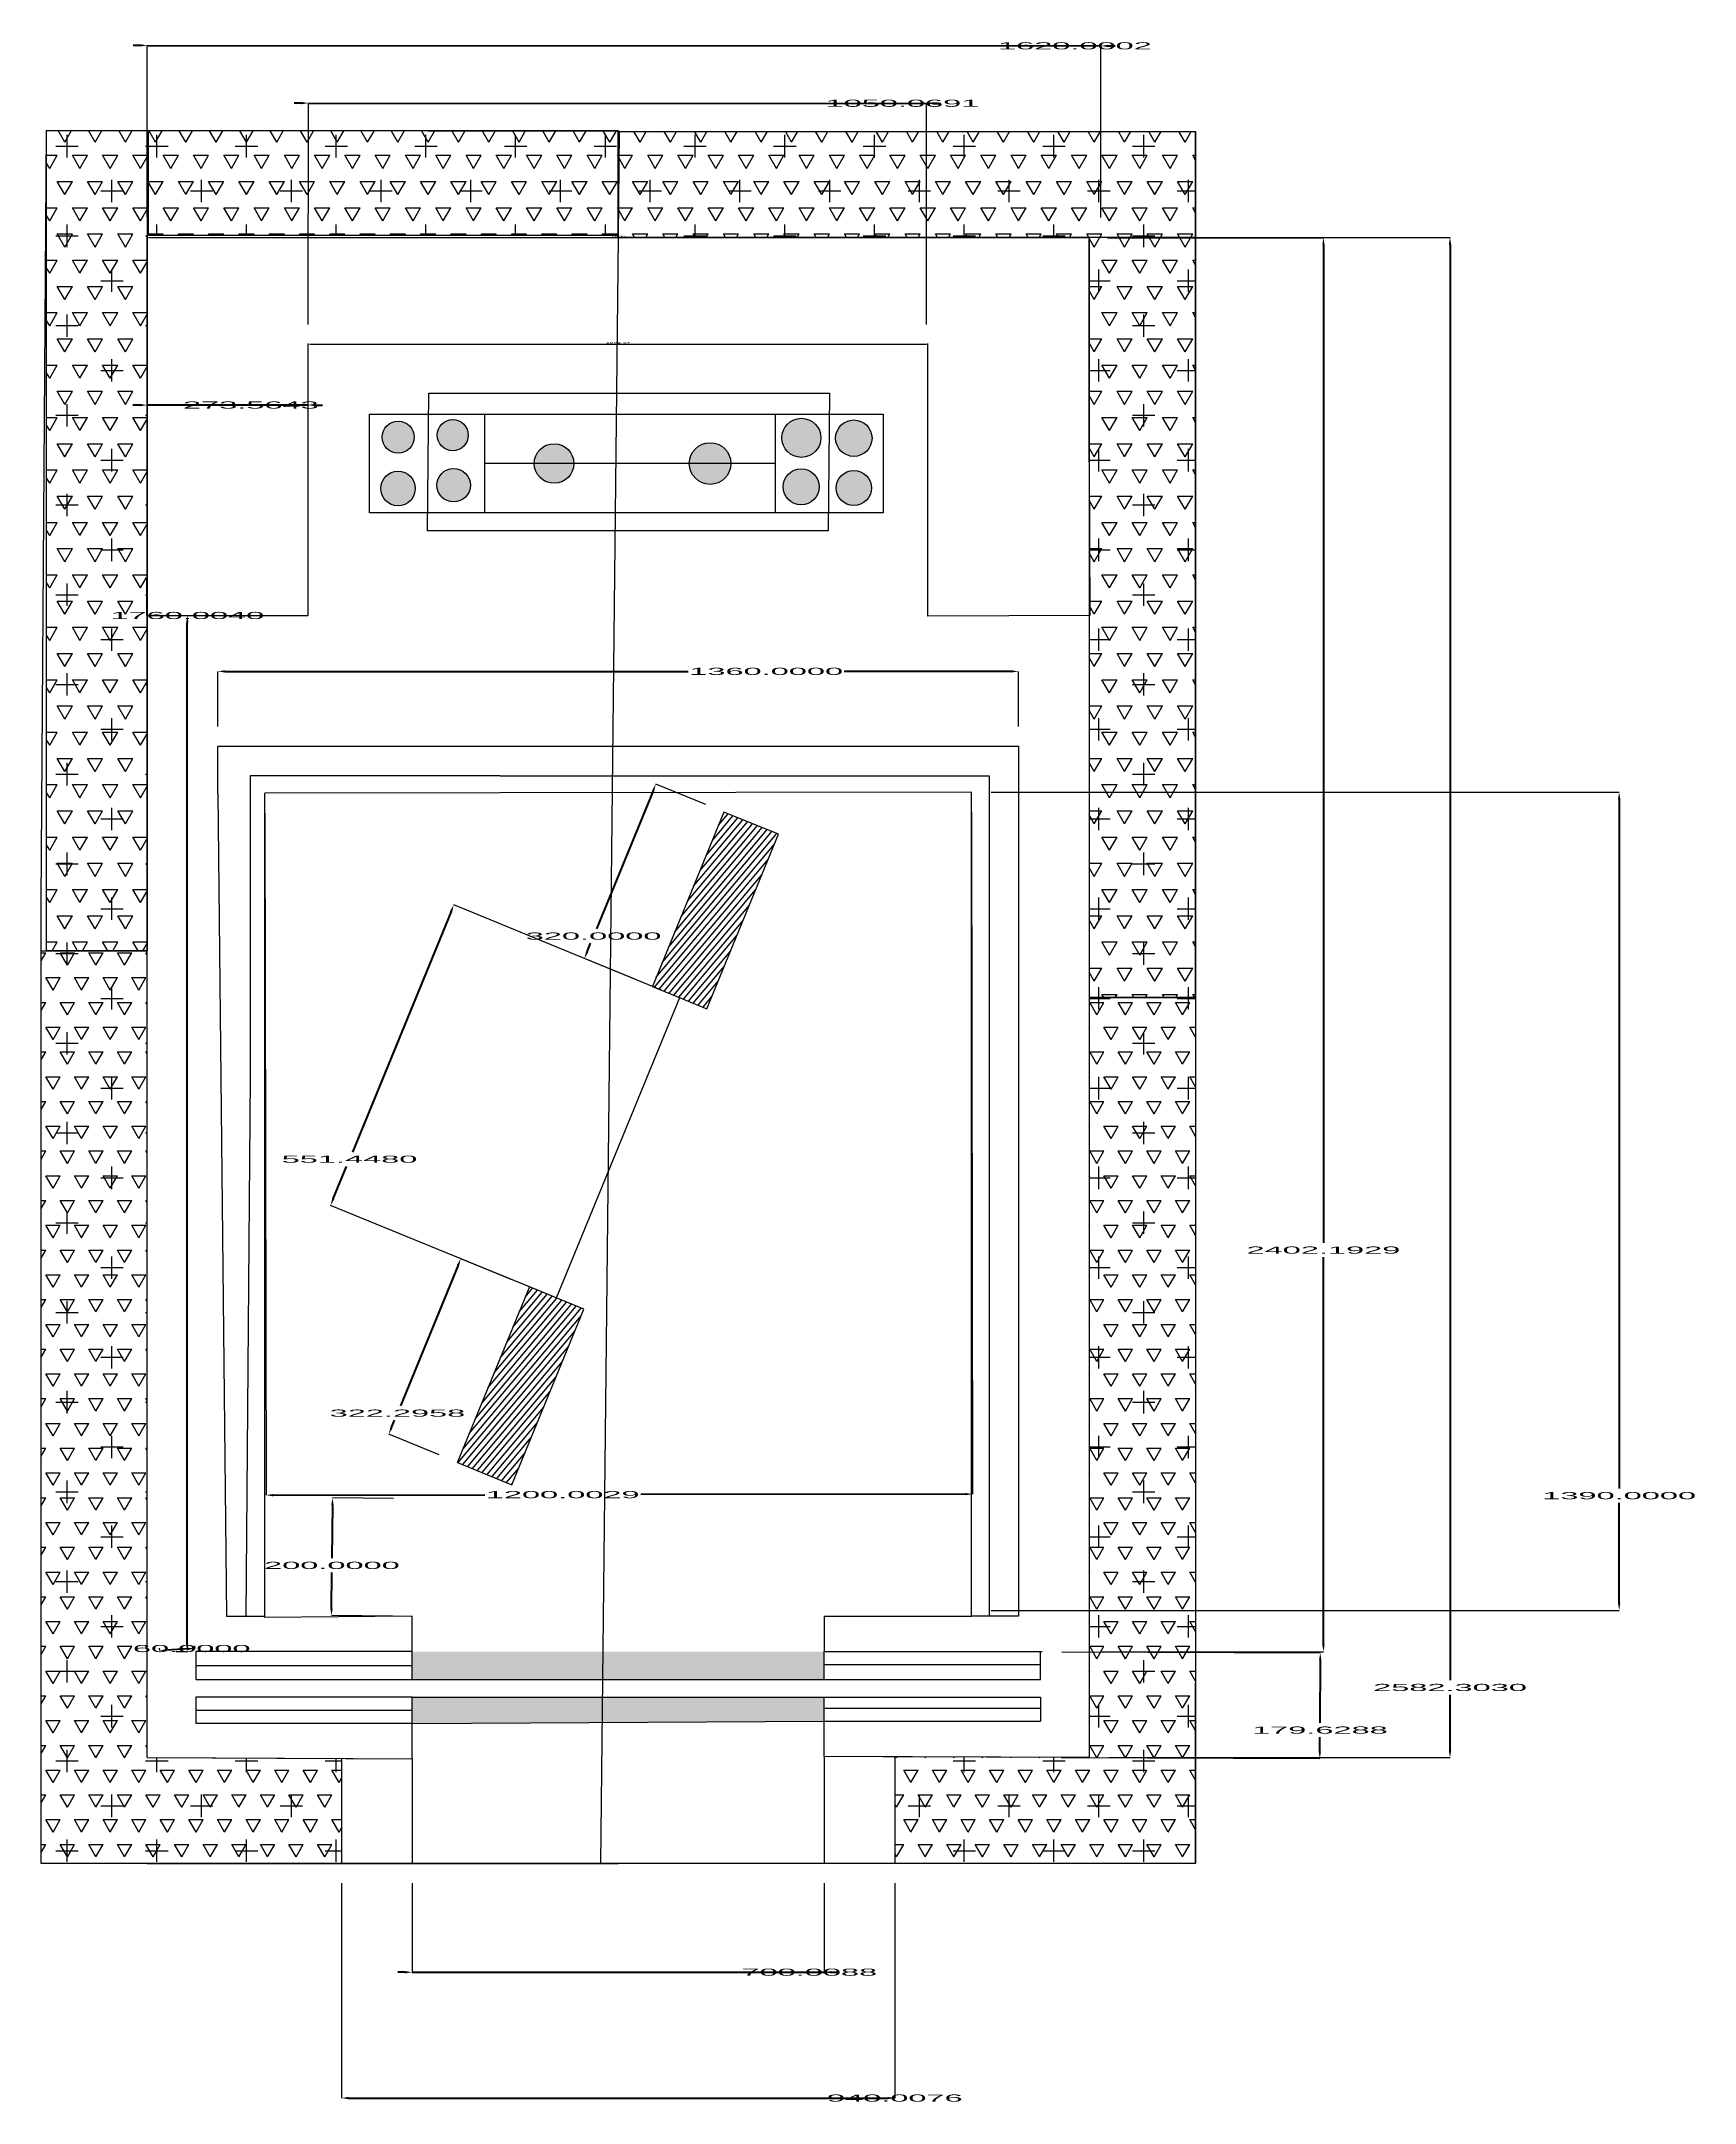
# Model space of a CAD drawing. Header units: millimetres. Extents: x 429 to 3237, y -1307 to 2195.
import ezdxf

# ---------------------------------------------------------------- set-up
doc = ezdxf.new("R2010")
doc.units = ezdxf.units.MM
doc.styles.get("Standard").update_dxf_attribs({"font": 'ARIALN.TTF', "width": 4})
doc.dimstyles.new('ISO-25', dxfattribs={"dimtxt": 2.5, "dimasz": 2.5, "dimexe": 1.25, "dimexo": 0.625, "dimtad": 1, "dimtxsty": 'Standard', "dimcen": 2.5, "dimadec": 0, "dimazin": 0, "dimtfac": 1, "dimtmove": 0, "dimatfit": 3, "dimfxl": 1, "dimarcsym": 0})
doc.dimstyles.get("Standard").update_dxf_attribs({"dimscale": 40, "dimtxt": 0.18, "dimasz": 0.18, "dimexe": 0.18, "dimexo": 0.0625, "dimgap": 0.09, "dimtad": 0, "dimtih": 1, "dimtoh": 1, "dimdec": 4, "dimzin": 0, "dimdsep": 46, "dimtxsty": 'Standard', "dimcen": 0.09, "dimadec": 0, "dimazin": 0, "dimtfac": 1, "dimtdec": 4, "dimtofl": 0, "dimtmove": 0, "dimatfit": 3, "dimfxl": 1, "dimtolj": 1, "dimtzin": 0, "dimarcsym": 0})
pattern_1 = [(0, (-765.885, -1183.315), (76.2, 76.2), [38.1, -114.3]), (90, (-746.835, -1202.365), (-76.2, 76.2), [38.1, -114.3])]

# ---------------------------------------------------------------- blocks, each defined once
blk = doc.blocks.new('*D5')
at = {"color": 0, "lineweight": -2, "transparency": 16777216}
for p, q in [((608.5, 1480.4), (608.5, 1863.3)), ((611, 1862.1), (2206, 1862.1)), ((2208.5, 1480.4), (2208.5, 1863.3))]:
    blk.add_line(p, q, dxfattribs=at)
at = {"color": 0, "transparency": 16777216}
for points in [[(611, 1862.5), (611, 1861.6), (608.5, 1862.1)], [(2206, 1862.5), (2206, 1861.6), (2208.5, 1862.1)]]:
    blk.add_solid(points, dxfattribs=at)
at = {"layer": 'Defpoints', "color": 0, "transparency": 16777216}
for p in [(2208.5, 1862.1), (608.5, 1479.8), (2208.5, 1479.8)]:
    blk.add_point(p, dxfattribs=at)
at = {"color": 0, "transparency": 16777216, "insert": (1408.5, 1864), "char_height": 2.5, "attachment_point": 5}
blk.add_mtext('1600', dxfattribs=at)
blk = doc.blocks.new('*D6')
at = {"color": 0, "lineweight": -2, "transparency": 16777216}
for p, q in [((882.1, 1480.4), (882.1, 1682)), ((1934.7, 1480.4), (1934.7, 1682)), ((884.6, 1680.8), (1932.2, 1680.8))]:
    blk.add_line(p, q, dxfattribs=at)
at = {"color": 0, "transparency": 16777216}
for points in [[(884.6, 1681.2), (884.6, 1680.4), (882.1, 1680.8)], [(1932.2, 1681.2), (1932.2, 1680.4), (1934.7, 1680.8)]]:
    blk.add_solid(points, dxfattribs=at)
at = {"layer": 'Defpoints', "color": 0, "transparency": 16777216}
for p in [(1934.7, 1680.8), (882.1, 1479.8), (1934.7, 1479.8)]:
    blk.add_point(p, dxfattribs=at)
at = {"color": 0, "transparency": 16777216, "insert": (1408.4, 1682.9), "char_height": 2.5, "attachment_point": 5}
blk.add_mtext('1052,57', dxfattribs=at)
blk = doc.blocks.new('*D16')
at = {"color": 0, "lineweight": -2, "transparency": 16777216}
for p, q in [((2242, 1862.1), (2821.6, 1862.1)), ((2242, -720.2), (2821.6, -720.2))]:
    blk.add_line(p, q, dxfattribs=at)
at = {"color": 6, "lineweight": 40, "transparency": 16777216}
for p, q in [((2821.6, 1850), (2821.6, -589)), ((2821.6, -708.2), (2821.6, -613.4))]:
    blk.add_line(p, q, dxfattribs=at)
at = {"color": 6, "transparency": 16777216}
for points in [[(2819.5, 1850), (2823.6, 1850), (2821.6, 1862.1)], [(2819.5, -708.2), (2823.6, -708.2), (2821.6, -720.2)]]:
    blk.add_solid(points, dxfattribs=at)
at = {"layer": 'Defpoints', "color": 0, "transparency": 16777216}
for p in [(2208.5, 1862.1), (2208.5, -720.2), (2821.6, -720.2)]:
    blk.add_point(p, dxfattribs=at)
at = {"color": 4, "transparency": 16777216, "insert": (2821.6, -601.2), "char_height": 12.06, "attachment_point": 5}
blk.add_mtext('\\A1;2582.3030', dxfattribs=at)
blk = doc.blocks.new('*D17')
at = {"color": 6, "lineweight": 40, "transparency": 16777216}
for p, q in [((1468, 922.1), (1371.8, 687.4)), ((1355.7, 648.3), (1361.8, 663))]:
    blk.add_line(p, q, dxfattribs=at)
at = {"color": 0, "lineweight": -2, "transparency": 16777216}
for p, q in [((1557.2, 898.5), (1472.5, 933.2)), ((1435.8, 602.4), (1351.2, 637.1))]:
    blk.add_line(p, q, dxfattribs=at)
at = {"color": 6, "transparency": 16777216}
for points in [[(1466.1, 922.8), (1469.8, 921.3), (1472.5, 933.2)], [(1353.9, 649.1), (1357.6, 647.5), (1351.2, 637.1)]]:
    blk.add_solid(points, dxfattribs=at)
at = {"layer": 'Defpoints', "color": 0, "transparency": 16777216}
for p in [(1588.2, 885.8), (1351.2, 637.1), (1466.8, 589.7)]:
    blk.add_point(p, dxfattribs=at)
at = {"color": 4, "transparency": 16777216, "insert": (1366.8, 675.2), "char_height": 12.06, "attachment_point": 5}
blk.add_mtext('\\A1;320.0000', dxfattribs=at)
blk = doc.blocks.new('*D18')
at = {"color": 6, "lineweight": 40, "transparency": 16777216}
for p, q in [((1136.5, 116.1), (1038.6, -123)), ((1023.5, -159.8), (1028.6, -147.3))]:
    blk.add_line(p, q, dxfattribs=at)
at = {"color": 0, "lineweight": -2, "transparency": 16777216}
for p, q in [((1226.8, 92.1), (1141.1, 127.2)), ((1104.6, -206.1), (1018.9, -171))]:
    blk.add_line(p, q, dxfattribs=at)
at = {"color": 6, "transparency": 16777216}
for points in [[(1134.7, 116.8), (1138.4, 115.3), (1141.1, 127.2)], [(1021.6, -159.1), (1025.4, -160.6), (1018.9, -171)]]:
    blk.add_solid(points, dxfattribs=at)
at = {"layer": 'Defpoints', "color": 0, "transparency": 16777216}
for p in [(1257.8, 79.4), (1018.9, -171), (1135.6, -218.8)]:
    blk.add_point(p, dxfattribs=at)
at = {"color": 4, "transparency": 16777216, "insert": (1033.6, -135.2), "char_height": 12.06, "attachment_point": 5}
blk.add_mtext('\\A1;322.2958', dxfattribs=at)
blk = doc.blocks.new('*D19')
at = {"color": 0, "lineweight": -2, "transparency": 16777216}
for p, q in [((2162, -540.4), (2601.2, -542.4)), ((2161.2, -720), (2600.4, -722))]:
    blk.add_line(p, q, dxfattribs=at)
at = {"color": 6, "lineweight": 40, "transparency": 16777216}
for p, q in [((2601.1, -554.5), (2600.6, -661.4)), ((2600.4, -710), (2600.5, -685.8))]:
    blk.add_line(p, q, dxfattribs=at)
at = {"color": 6, "transparency": 16777216}
for points in [[(2599.1, -554.5), (2603.1, -554.5), (2601.2, -542.4)], [(2598.4, -710), (2602.4, -710), (2600.4, -722)]]:
    blk.add_solid(points, dxfattribs=at)
at = {"layer": 'Defpoints', "color": 0, "transparency": 16777216}
for p in [(2128.5, -540.2), (2127.7, -719.9), (2600.4, -722)]:
    blk.add_point(p, dxfattribs=at)
at = {"color": 4, "transparency": 16777216, "insert": (2600.6, -673.6), "char_height": 12.06, "attachment_point": 5}
blk.add_mtext('\\A1;179.6288', dxfattribs=at)
blk = doc.blocks.new('*D20')
at = {"color": 0, "lineweight": -2, "transparency": 16777216}
for p, q in [((2239.5, 1861.6), (2606.6, 1861.6)), ((2228.4, -540.5), (2606.6, -540.5))]:
    blk.add_line(p, q, dxfattribs=at)
at = {"color": 6, "lineweight": 40, "transparency": 16777216}
for p, q in [((2606.6, 1849.6), (2606.6, 154)), ((2606.6, -528.5), (2606.6, 129.6))]:
    blk.add_line(p, q, dxfattribs=at)
at = {"color": 6, "transparency": 16777216}
for points in [[(2604.6, 1849.6), (2608.6, 1849.6), (2606.6, 1861.6)], [(2604.6, -528.5), (2608.6, -528.5), (2606.6, -540.5)]]:
    blk.add_solid(points, dxfattribs=at)
at = {"layer": 'Defpoints', "color": 0, "transparency": 16777216}
for p in [(2206, 1861.6), (2194.9, -540.5), (2606.6, -540.5)]:
    blk.add_point(p, dxfattribs=at)
at = {"color": 4, "transparency": 16777216, "insert": (2606.6, 141.8), "char_height": 12.06, "attachment_point": 5}
blk.add_mtext('\\A1;2402.1929', dxfattribs=at)
blk = doc.blocks.new('*D21')
at = {"color": 6, "lineweight": 40, "transparency": 16777216}
for p, q in [((1124.7, 716.9), (957.2, 308.4)), ((924.7, 229), (947.2, 284))]:
    blk.add_line(p, q, dxfattribs=at)
at = {"color": 0, "lineweight": -2, "transparency": 16777216}
for p, q in [((1482.1, 583.5), (1129.2, 728.1)), ((1273, 73.2), (920.1, 217.8))]:
    blk.add_line(p, q, dxfattribs=at)
at = {"color": 6, "transparency": 16777216}
for points in [[(1122.8, 717.7), (1126.5, 716.2), (1129.2, 728.1)], [(922.8, 229.8), (926.5, 228.2), (920.1, 217.8)]]:
    blk.add_solid(points, dxfattribs=at)
at = {"layer": 'Defpoints', "color": 0, "transparency": 16777216}
for p in [(1513.1, 570.8), (920.1, 217.8), (1304, 60.5)]:
    blk.add_point(p, dxfattribs=at)
at = {"color": 4, "transparency": 16777216, "insert": (952.2, 296.2), "char_height": 12.06, "attachment_point": 5}
blk.add_mtext('\\A1;551.4480', dxfattribs=at)
blk = doc.blocks.new('*D22')
at = {"color": 0, "lineweight": -2, "transparency": 16777216}
for p, q in [((1026.7, -280), (923.3, -279.1)), ((1025, -480), (921.6, -479.1))]:
    blk.add_line(p, q, dxfattribs=at)
at = {"color": 6, "lineweight": 40, "transparency": 16777216}
for p, q in [((923.2, -291.2), (922.4, -381.6)), ((921.7, -467.1), (922.2, -405.9))]:
    blk.add_line(p, q, dxfattribs=at)
at = {"color": 6, "transparency": 16777216}
for points in [[(921.2, -291.2), (925.2, -291.2), (923.3, -279.1)], [(919.7, -467), (923.8, -467.1), (921.6, -479.1)]]:
    blk.add_solid(points, dxfattribs=at)
at = {"layer": 'Defpoints', "color": 0, "transparency": 16777216}
for p in [(923.3, -279.1), (1060.2, -280.2), (1058.5, -480.2)]:
    blk.add_point(p, dxfattribs=at)
at = {"color": 4, "transparency": 16777216, "insert": (922.3, -393.8), "char_height": 12.06, "attachment_point": 5}
blk.add_mtext('\\A1;200.0000', dxfattribs=at)
blk = doc.blocks.new('*D23')
at = {"color": 0, "lineweight": -2, "transparency": 16777216}
for p, q in [((728.5, 1031.2), (728.5, 1124.9)), ((2088.5, 1031.2), (2088.5, 1124.9))]:
    blk.add_line(p, q, dxfattribs=at)
at = {"color": 6, "lineweight": 40, "transparency": 16777216}
for p, q in [((740.6, 1124.9), (1527.7, 1124.9)), ((2076.5, 1124.9), (1792.3, 1124.9))]:
    blk.add_line(p, q, dxfattribs=at)
at = {"color": 6, "transparency": 16777216}
for points in [[(740.6, 1126.9), (740.6, 1122.9), (728.5, 1124.9)], [(2076.5, 1126.9), (2076.5, 1122.9), (2088.5, 1124.9)]]:
    blk.add_solid(points, dxfattribs=at)
at = {"layer": 'Defpoints', "color": 0, "transparency": 16777216}
for p in [(2088.5, 1124.9), (728.5, 997.7), (2088.5, 997.7)]:
    blk.add_point(p, dxfattribs=at)
at = {"color": 4, "transparency": 16777216, "insert": (1660, 1124.9), "char_height": 12.06, "attachment_point": 5}
blk.add_mtext('\\A1;1360.0000', dxfattribs=at)
blk = doc.blocks.new('*D24')
at = {"color": 0, "lineweight": -2, "transparency": 16777216}
for p, q in [((808.6, 884.3), (810.4, -274.5)), ((2008.6, 886.3), (2010.4, -272.6))]:
    blk.add_line(p, q, dxfattribs=at)
at = {"color": 6, "lineweight": 40, "transparency": 16777216}
for p, q in [((822.5, -274.5), (1181.9, -273.9)), ((1998.4, -272.6), (1446.8, -273.5))]:
    blk.add_line(p, q, dxfattribs=at)
at = {"color": 6, "transparency": 16777216}
for points in [[(822.5, -272.5), (822.5, -276.5), (810.4, -274.5)], [(1998.4, -270.6), (1998.4, -274.6), (2010.4, -272.6)]]:
    blk.add_solid(points, dxfattribs=at)
at = {"layer": 'Defpoints', "color": 0, "transparency": 16777216}
for p in [(808.5, 917.8), (2008.5, 919.8), (810.4, -274.5)]:
    blk.add_point(p, dxfattribs=at)
at = {"color": 4, "transparency": 16777216, "insert": (1314.3, -273.7), "char_height": 12.06, "attachment_point": 5}
blk.add_mtext('\\A1;1200.0029', dxfattribs=at)
blk = doc.blocks.new('*D25')
at = {"color": 0, "lineweight": -2, "transparency": 16777216}
for p, q in [((657.5, 1219.8), (676.7, 1219.8)), ((657.5, -540.2), (676.7, -540.2))]:
    blk.add_line(p, q, dxfattribs=at)
at = {"color": 6, "lineweight": 40, "transparency": 16777216}
blk.add_line((676.7, -528.2), (676.7, 1207.7), dxfattribs=at)
at = {"color": 6, "transparency": 16777216}
for points in [[(674.7, 1207.7), (678.7, 1207.7), (676.7, 1219.8)], [(674.7, -528.2), (678.7, -528.2), (676.7, -540.2)]]:
    blk.add_solid(points, dxfattribs=at)
at = {"layer": 'Defpoints', "color": 0, "transparency": 16777216}
for p in [(676.7, 1219.8), (691, 1219.8), (691, -540.2)]:
    blk.add_point(p, dxfattribs=at)
at = {"color": 4, "transparency": 16777216, "insert": (676.7, 1219.8), "char_height": 12.06, "attachment_point": 5}
blk.add_mtext('\\A1;1760.0040', dxfattribs=at)
blk = doc.blocks.new('*D26')
at = {"color": 6, "lineweight": 40, "transparency": 16777216}
for p, q in [((596.6, 2188.3), (584.6, 2188.3)), ((608.7, 2188.3), (2228.7, 2187.4)), ((2240.8, 2187.4), (2252.8, 2187.4))]:
    blk.add_line(p, q, dxfattribs=at)
at = {"color": 0, "lineweight": -2, "transparency": 16777216}
for p, q in [((608.5, 1896.8), (608.7, 2188.3)), ((2228.5, 1895.9), (2228.7, 2187.4))]:
    blk.add_line(p, q, dxfattribs=at)
at = {"color": 6, "transparency": 16777216}
for points in [[(596.6, 2190.3), (596.6, 2186.3), (608.7, 2188.3)], [(2240.8, 2189.4), (2240.8, 2185.4), (2228.7, 2187.4)]]:
    blk.add_solid(points, dxfattribs=at)
at = {"layer": 'Defpoints', "color": 0, "transparency": 16777216}
for p in [(2228.7, 2187.4), (608.5, 1863.3), (2228.5, 1862.4)]:
    blk.add_point(p, dxfattribs=at)
at = {"color": 4, "transparency": 16777216, "insert": (2184.4, 2187.5), "char_height": 12.06, "attachment_point": 5}
blk.add_mtext('\\A1;1620.0002', dxfattribs=at)
blk = doc.blocks.new('*D27')
at = {"color": 6, "lineweight": 40, "transparency": 16777216}
for p, q in [((870.2, 2090.3), (858.1, 2090.3)), ((882.3, 2090.3), (1932.3, 2089.8)), ((1944.4, 2089.8), (1956.4, 2089.8))]:
    blk.add_line(p, q, dxfattribs=at)
at = {"color": 0, "lineweight": -2, "transparency": 16777216}
for p, q in [((882.1, 1714.3), (882.3, 2090.3)), ((1932.2, 1713.9), (1932.3, 2089.8))]:
    blk.add_line(p, q, dxfattribs=at)
at = {"color": 6, "transparency": 16777216}
for points in [[(870.2, 2092.3), (870.2, 2088.2), (882.3, 2090.3)], [(1944.4, 2091.8), (1944.4, 2087.8), (1932.3, 2089.8)]]:
    blk.add_solid(points, dxfattribs=at)
at = {"layer": 'Defpoints', "color": 0, "transparency": 16777216}
for p in [(1932.3, 2089.8), (882.1, 1680.8), (1932.2, 1680.4)]:
    blk.add_point(p, dxfattribs=at)
at = {"color": 4, "transparency": 16777216, "insert": (1891.4, 2089.9), "char_height": 12.06, "attachment_point": 5}
blk.add_mtext('\\A1;1050.0691', dxfattribs=at)
blk = doc.blocks.new('*D28')
at = {"color": 0, "lineweight": -2, "transparency": 16777216}
for p, q in [((2042, 919.8), (3108.9, 919.8)), ((2042, -470.2), (3108.9, -470.2))]:
    blk.add_line(p, q, dxfattribs=at)
at = {"color": 6, "lineweight": 40, "transparency": 16777216}
for p, q in [((3108.9, 907.7), (3108.9, -263.3)), ((3108.9, -458.2), (3108.9, -287.6))]:
    blk.add_line(p, q, dxfattribs=at)
at = {"color": 6, "transparency": 16777216}
for points in [[(3106.9, 907.7), (3110.9, 907.7), (3108.9, 919.8)], [(3106.9, -458.2), (3110.9, -458.2), (3108.9, -470.2)]]:
    blk.add_solid(points, dxfattribs=at)
at = {"layer": 'Defpoints', "color": 0, "transparency": 16777216}
for p in [(2008.5, 919.8), (2008.5, -470.2), (3108.9, -470.2)]:
    blk.add_point(p, dxfattribs=at)
at = {"color": 4, "transparency": 16777216, "insert": (3108.9, -275.4), "char_height": 12.06, "attachment_point": 5}
blk.add_mtext('\\A1;1390.0000', dxfattribs=at)
blk = doc.blocks.new('*D29')
at = {"color": 0, "lineweight": -2, "transparency": 16777216}
for p, q in [((629, -534.3), (629.3, -538.6)), ((688.9, -530.4), (689.2, -534.8))]:
    blk.add_line(p, q, dxfattribs=at)
at = {"color": 6, "lineweight": 40, "transparency": 16777216}
blk.add_line((677.1, -535.6), (641.3, -537.9), dxfattribs=at)
at = {"color": 6, "transparency": 16777216}
for points in [[(641.2, -535.9), (641.5, -539.9), (629.3, -538.6)], [(677, -533.6), (677.3, -537.6), (689.2, -534.8)]]:
    blk.add_solid(points, dxfattribs=at)
at = {"layer": 'Defpoints', "color": 0, "transparency": 16777216}
for p in [(629.3, -538.6), (631.1, -567.7), (691, -563.9)]:
    blk.add_point(p, dxfattribs=at)
at = {"color": 4, "transparency": 16777216, "insert": (684.2, -535.1), "char_height": 12.06, "attachment_point": 5}
blk.add_mtext('\\A1;60.0000', dxfattribs=at)
blk = doc.blocks.new('*D30')
at = {"color": 0, "lineweight": -2, "transparency": 16777216}
for p, q in [((1058.5, -933.7), (1058.5, -1084.9)), ((1758.5, -933.7), (1758.5, -1084.9))]:
    blk.add_line(p, q, dxfattribs=at)
at = {"color": 6, "lineweight": 40, "transparency": 16777216}
for p, q in [((1046.5, -1084.9), (1034.4, -1084.9)), ((1058.5, -1084.9), (1758.5, -1084.9)), ((1770.6, -1084.9), (1782.7, -1084.9))]:
    blk.add_line(p, q, dxfattribs=at)
at = {"color": 6, "transparency": 16777216}
for points in [[(1046.5, -1082.9), (1046.5, -1086.9), (1058.5, -1084.9)], [(1770.6, -1082.9), (1770.6, -1086.9), (1758.5, -1084.9)]]:
    blk.add_solid(points, dxfattribs=at)
at = {"layer": 'Defpoints', "color": 0, "transparency": 16777216}
for p in [(1058.5, -900.2), (1758.5, -900.2), (1758.5, -1084.9)]:
    blk.add_point(p, dxfattribs=at)
at = {"color": 4, "transparency": 16777216, "insert": (1733.2, -1084.9), "char_height": 12.06, "attachment_point": 5}
blk.add_mtext('\\A1;700.0088', dxfattribs=at)
blk = doc.blocks.new('*D31')
at = {"color": 0, "lineweight": -2, "transparency": 16777216}
for p, q in [((938.5, -933.7), (938.5, -1298.7)), ((1878.5, -933.7), (1878.5, -1298.7))]:
    blk.add_line(p, q, dxfattribs=at)
at = {"color": 6, "lineweight": 40, "transparency": 16777216}
blk.add_line((950.6, -1298.7), (1866.5, -1298.7), dxfattribs=at)
at = {"color": 6, "transparency": 16777216}
for points in [[(950.6, -1296.7), (950.6, -1300.7), (938.5, -1298.7)], [(1866.5, -1296.7), (1866.5, -1300.7), (1878.5, -1298.7)]]:
    blk.add_solid(points, dxfattribs=at)
at = {"layer": 'Defpoints', "color": 0, "transparency": 16777216}
for p in [(938.5, -900.2), (1878.5, -900.2), (1878.5, -1298.7)]:
    blk.add_point(p, dxfattribs=at)
at = {"color": 4, "transparency": 16777216, "insert": (1878.5, -1298.7), "char_height": 12.06, "attachment_point": 5}
blk.add_mtext('\\A1;940.0076', dxfattribs=at)
blk = doc.blocks.new('*D32')
at = {"color": 6, "lineweight": 40, "transparency": 16777216}
for p, q in [((596.5, 1577.3), (584.4, 1577.3)), ((882.1, 1577.3), (608.5, 1577.3)), ((894.2, 1577.3), (906.2, 1577.3))]:
    blk.add_line(p, q, dxfattribs=at)
at = {"color": 0, "lineweight": -2, "transparency": 16777216}
for p, q in [((608.5, 1547.7), (608.5, 1577.3)), ((882.1, 1547.7), (882.1, 1577.3))]:
    blk.add_line(p, q, dxfattribs=at)
at = {"color": 6, "transparency": 16777216}
for points in [[(596.5, 1579.3), (596.5, 1575.3), (608.5, 1577.3)], [(894.2, 1579.3), (894.2, 1575.3), (882.1, 1577.3)]]:
    blk.add_solid(points, dxfattribs=at)
at = {"layer": 'Defpoints', "color": 0, "transparency": 16777216}
for p in [(608.5, 1581.2), (608.5, 1577.3), (882.1, 1581.2)]:
    blk.add_point(p, dxfattribs=at)
at = {"color": 4, "transparency": 16777216, "insert": (784.5, 1577.3), "char_height": 12.06, "attachment_point": 5}
blk.add_mtext('\\A1;273.5643', dxfattribs=at)

msp = doc.modelspace()

# ---------------------------------------------------------------- hatches: boundary and pattern name
h = msp.add_hatch()
h.set_pattern_fill('CROSS', color=256, scale=12)
h.set_pattern_definition(pattern_1)
h.paths.add_polyline_path([(608.52991, 2043.46753), (437.65712, 2043.76892), (428.52991, 650.25293), (608.52991, 650.25293), (608.52991, 1219.76454), (607.09424, 1219.76454), (608.52991, 1479.76057)])
h.paths.add_polyline_path([(1408.5439, 2042.05642), (610.98733, 2043.46319), (610.98733, 1865.23977), (1408.5439, 1865.23977)])
at = {"true_color": 0xc7c8ca}
h = msp.add_hatch(dxfattribs=at)
h.set_pattern_fill('CROSS', color=9, scale=12)
h.set_pattern_definition(pattern_1)
h.paths.add_polyline_path([(1408.5439, 2042.05642), (610.98733, 2043.46319), (610.98733, 1865.23977), (1408.5439, 1865.23977)])
h.paths.add_polyline_path([(608.52991, 2043.46753), (437.65712, 2043.76892), (437.65712, 650.25293), (608.52991, 650.25293), (608.52991, 1219.76454), (607.09424, 1219.76454), (608.52991, 1479.76057)])
h.paths.add_polyline_path([(2389.46741, 570.91209), (2208.52991, 570.91209), (2208.52991, -720.23943), (1878.53342, -719.00293), (1878.53342, -900.23943), (2389.46741, -900.23943)])
h.paths.add_polyline_path([(608.52991, 650.25293), (437.65712, 650.25293), (428.52991, 650.25293), (428.52991, -900.23943), (608.52991, -900.23943), (938.52577, -900.23943), (938.52577, -721.89112), (608.52991, -720.23943)])
h.paths.add_polyline_path([(2389.46741, 1862.06361), (2208.52991, 1862.06361), (2208.52991, 1479.76057), (2209.66068, 1219.76303), (2208.52991, 1219.75811), (2208.52991, 570.91209), (2389.46741, 570.91209)])
h.paths.add_polyline_path([(2389.46741, 2042.05642), (1408.5439, 2042.05642), (1408.5439, 1862.06361), (2389.46741, 1862.06361)])
h.paths.add_polyline_path([(437.65712, 2043.76892), (428.52991, 733.80072), (428.52991, 650.25293), (437.65712, 650.25293)])
at = {"true_color": 0x000000}
h = msp.add_hatch(dxfattribs=at)
h.set_pattern_fill('TRIANG', color=18, scale=5.4)
h.set_pattern_definition([(60, (-765.885, -1183.315), (-25.7175, 44.544), [25.7175, -25.7175]), (120, (-765.885, -1183.315), (-51.435, 3e-08), [25.7175, -25.7175]), (0, (-778.743, -1161.043), (25.7175, 44.544), [25.7175, -25.7175])])
h.paths.add_polyline_path([(2389.46741, 1862.06361), (2208.52991, 1862.06361), (2208.52991, 570.91209), (2389.46741, 570.91209)])
h.paths.add_polyline_path([(2389.46741, 2042.05642), (1408.5439, 2042.05642), (1408.5439, 1862.06361), (2389.46741, 1862.06361)])
h.paths.add_polyline_path([(1408.5439, 2042.05642), (610.98733, 2043.46319), (610.98733, 1865.23977), (1408.5439, 1865.23977)])
h.paths.add_polyline_path([(608.52991, 2043.46753), (437.65712, 2043.76892), (437.65712, 650.25293), (608.52991, 650.25293), (608.52991, 1219.76454), (607.09424, 1219.76454), (608.52991, 1479.76057)])
h = msp.add_hatch(color=6)
h.dxf.hatch_style = 1
h.paths.add_polyline_path([(1062.13259, 1522.85613, 1), (1007.71853, 1522.85613, 1)])
h.paths.add_polyline_path([(1005.24983, 1435.61812, 1), (1063.95783, 1435.61812, 1)])
h.paths.add_polyline_path([(1839.79383, 1521.00503, 1), (1777.90982, 1521.00503, 1)])
h.paths.add_polyline_path([(1838.68337, 1436.32924, 1), (1779.02028, 1436.32924, 1)])
h = msp.add_hatch(color=18, dxfattribs=at)
h.dxf.hatch_style = 1
h.paths.add_polyline_path([(1153.94287, 1526.13281, 1), (1101.11349, 1526.13281, 1)])
h.paths.add_polyline_path([(1157.51026, 1441.17054, 1), (1100.52981, 1441.17054, 1)])
h.paths.add_polyline_path([(1750.12432, 1438.46652, 1), (1688.81486, 1438.46652, 1)])
h.paths.add_polyline_path([(1752.99059, 1521.66111, 1), (1686.58153, 1521.66111, 1)])
h = msp.add_hatch(color=5)
h.dxf.hatch_style = 1
h.paths.add_polyline_path([(1333.19256, 1478.02586), (1265.9835, 1478.02586, 1)])
h.paths.add_polyline_path([(1265.9835, 1478.02586), (1333.19256, 1478.02586, 1)])
h.paths.add_polyline_path([(1600.15253, 1478.02586), (1529.37424, 1478.02586, 1)])
h.paths.add_polyline_path([(1529.37424, 1478.02586), (1600.15253, 1478.02586, 1)])
at = {"true_color": 0x939598}
h = msp.add_hatch(dxfattribs=at)
h.set_pattern_fill('_USER', color=252, scale=8.5, angle=230, pattern_type=0)
h.set_pattern_definition([(230, (0, 0), (6.511378, -5.463695), [])])
h.paths.add_polyline_path([(1680.88716, 848.33052), (1588.18309, 885.82658), (1466.82844, 589.73023), (1559.35855, 551.8069)])
h.paths.add_polyline_path([(1350.35572, 41.50037), (1257.82561, 79.4237), (1135.63204, -218.80994), (1228.13649, -256.71126)])
at = {"true_color": 0x000000}
h = msp.add_hatch(dxfattribs=at)
h.set_pattern_fill('TRIANG', color=18, scale=5.1)
h.set_pattern_definition([(60, (-765.885, -1183.315), (-24.28875, 42.06935), [24.28875, -24.28875]), (120, (-765.885, -1183.315), (-48.5775, 3e-08), [24.28875, -24.28875]), (0, (-778.03, -1162.28), (24.28875, 42.06935), [24.28875, -24.28875])])
h.paths.add_polyline_path([(608.52991, 650.25293), (428.52991, 650.25293), (428.52991, -900.23943), (608.52991, -900.23943), (938.52577, -900.23943), (938.52577, -721.89112), (608.52991, -720.23943)])
h.paths.add_polyline_path([(2389.46741, 570.91209), (2208.52991, 570.91209), (2208.52991, -720.23943), (1878.53342, -719.00293), (1878.53342, -900.23943), (2389.46741, -900.23943)])
at = {"true_color": 0x636466}
h = msp.add_hatch(color=251, dxfattribs=at)
h.dxf.hatch_style = 1
h.paths.add_polyline_path([(1408.52991, -540.23943), (1058.52427, -540.23943), (1058.52427, -587.49174), (1408.52991, -587.49174)])
h.paths.add_polyline_path([(1758.53307, -540.23943), (1408.52991, -540.23943), (1408.52991, -587.49174), (1758.53307, -587.49174)])
h = msp.add_hatch(color=251, dxfattribs=at)
h.dxf.hatch_style = 1
h.paths.add_polyline_path([(1408.52991, -617.49174), (1058.52427, -617.49174), (1058.52427, -662.49174), (1408.52991, -660.52251)])
h.paths.add_polyline_path([(1758.53307, -617.49174), (1408.52991, -617.49174), (1408.52991, -660.52251), (1758.53307, -658.55328)])

# ---------------------------------------------------------------- linework, layer by layer
for p, q in [((428.52991, 733.80072), (437.65712, 2043.76892)), ((1410.48468, 2042.05299), (437.65712, 2043.76892)), ((1410.48468, 2042.05299), (1408.52991, 1863.96504)), ((1410.48468, 2042.05299), (2389.46741, 2042.06361)), ((2389.46741, 1862.06361), (2389.46741, 2042.06361)), ((2389.46741, 2042.06361), (2389.46741, -900.23943)), ((1181.23418, 1561.74117), (1181.23418, 1394.31055)), ((1675.03104, 1561.74117), (1675.03104, 1394.31055)), ((608.52991, 1479.76057), (607.09424, 1219.76454)), ((608.52991, -720.23943), (608.52991, 1479.76057)), ((882.09424, 1219.76454), (882.09424, 1479.76057)), ((1675.03104, 1478.02586), (1181.23418, 1478.02586)), ((1934.66328, 1218.56702), (1934.66328, 1479.76057)), ((2208.52991, 1479.76057), (2208.52991, -720.23943)), ((2208.52991, 1479.76057), (2209.66068, 1219.76303)), ((607.09424, 1219.76454), (882.09424, 1219.76454)), ((2209.66068, 1219.76303), (1934.66328, 1218.56702)), ((728.52991, 917.70568), (728.52991, 997.70568)), ((728.52991, 997.70568), (2088.52991, 997.70568)), ((2088.52991, 997.70568), (2088.52991, 919.889)), ((1207.9638, 947.70568), (783.69531, 947.70568)), ((783.69531, 947.70568), (783.69531, 435.3401)), ((1207.9638, 947.70568), (2038.52991, 947.70568)), ((2038.52991, 947.70568), (2038.52991, 56.96967)), ((728.52991, 917.70568), (743.49979, -480.23943)), ((2008.53307, 919.76057), (808.53169, 917.83411)), ((808.53169, -482.16589), (808.53169, 917.83411)), ((2008.53307, -480.23943), (2008.53307, 919.76057)), ((2088.52991, 919.889), (2088.52991, -480.23943)), ((1588.18309, 885.82658), (1466.82844, 589.73023)), ((1680.88716, 848.33052), (1588.18309, 885.82658)), ((1559.35855, 551.8069), (1680.88716, 848.33052)), ((428.52991, -900.23943), (428.52991, 733.80072)), ((428.52991, 650.25293), (608.52991, 650.25293)), ((1303.96605, 60.5131), (1513.0935, 570.76857)), ((1466.82844, 589.73023), (1559.35855, 551.8069)), ((2389.46741, 570.91209), (2208.52991, 570.91209)), ((783.69531, 435.3401), (776.01574, -480.23943)), ((1257.82561, 79.4237), (1135.31063, -219.59441)), ((1350.35572, 41.50037), (1257.82561, 79.4237)), ((1228.13649, -256.71126), (1350.35572, 41.50037)), ((2038.52991, 56.96967), (2038.52991, 56.96967)), ((2038.52991, 56.96967), (2038.52991, -480.23943)), ((1135.63204, -218.80994), (1228.13649, -256.71126)), ((743.49979, -480.23943), (808.53169, -480.23943)), ((1058.52427, -480.23943), (808.53169, -482.16589)), ((1058.52427, -540.23943), (1058.52427, -480.23943)), ((1758.53307, -480.23943), (2008.53307, -480.23943)), ((1758.53307, -480.23943), (1758.53307, -540.23943)), ((2088.52991, -480.23943), (2008.53307, -480.23943)), ((691.02427, -540.23943), (691.02427, -587.49174)), ((1058.52427, -540.23943), (691.02427, -540.23943)), ((1058.52427, -587.49174), (1058.52427, -540.23943)), ((1758.53307, -587.49174), (1758.53307, -540.23943)), ((1758.53307, -540.23943), (2008.53307, -540.23943)), ((1758.53307, -540.23943), (2128.53307, -540.23943)), ((2126.03307, -587.49174), (2126.03307, -540.23943)), ((691.02427, -563.86558), (1058.52427, -563.86558)), ((691.02427, -587.49174), (1058.52427, -587.49174)), ((1058.52427, -587.49174), (1408.52991, -587.49174)), ((1408.52991, -587.49174), (1758.53307, -587.49174)), ((1758.53307, -561.89635), (2126.03307, -561.89635)), ((1758.53307, -587.49174), (2126.03307, -587.49174)), ((2389.46741, -900.23943), (2389.46741, -593.81598)), ((1058.52427, -617.49174), (691.02427, -617.49174)), ((691.02427, -617.49174), (691.02427, -662.49174)), ((1058.52427, -662.49174), (1058.52427, -617.49174)), ((1058.52427, -617.49174), (1758.53307, -617.49174)), ((1758.53307, -658.55328), (1758.53307, -617.49174)), ((1758.53307, -617.53142), (2126.03307, -617.53142)), ((2126.03307, -617.53142), (2126.03307, -658.55328)), ((1058.52427, -639.99174), (691.02427, -639.99174)), ((1058.52427, -662.49174), (691.02427, -662.49174)), ((1058.52427, -662.49174), (1758.53307, -658.55328)), ((1058.52427, -722.49174), (1058.52427, -662.49174)), ((1758.53307, -636.05328), (2126.03307, -636.05328)), ((1758.53307, -718.55328), (1758.53307, -658.55328)), ((1758.53307, -658.55328), (2126.03307, -658.55328)), ((608.52991, -720.23943), (608.52991, -720.23943)), ((608.52991, -720.23943), (1058.52427, -722.49174)), ((608.52991, -720.23943), (958.52552, -721.99123)), ((608.52991, -720.23943), (938.52577, -721.89112)), ((938.52577, -721.89112), (938.52577, -900.23943)), ((1058.52427, -722.49174), (1058.52427, -900.23943)), ((2208.52991, -720.23943), (1758.53307, -718.55328)), ((1758.53307, -718.55328), (1758.53307, -900.23943)), ((2208.52991, -720.23943), (1858.53885, -718.92801)), ((2208.52991, -720.23943), (1878.53342, -718.71621)), ((1878.53342, -718.71621), (1878.53342, -900.23943)), ((608.52991, -900.23943), (428.52991, -900.23943)), ((608.52991, -900.23943), (1408.52991, -900.23943)), ((2389.46741, -900.23943), (608.52991, -900.23943)), ((2208.52991, -900.23943), (1408.52991, -900.23943))]:
    msp.add_line(p, q)
at = {"color": 242, "true_color": 0xcd2027}
msp.add_line((1408.52991, 1862.06361), (1378.52991, -900.23943), dxfattribs=at)
for points in [[(437.65712, 2043.76892), (608.52991, 2043.76892), (608.52991, 650.25293), (437.65712, 650.25293)], [(610.98733, 2043.46319), (1408.5439, 2043.46319), (1408.5439, 1865.23977), (610.98733, 1865.23977)], [(1408.5439, 2042.05642), (2389.46741, 2042.05642), (2389.46741, 1862.06361), (1408.5439, 1862.06361)], [(2389.46741, 1862.06361), (2208.52991, 1862.06361), (2208.52991, 570.91209), (2389.46741, 570.91209)], [(1086.77112, 1597.48943), (1767.53632, 1597.48943), (1765.34661, 1363.39202), (1084.58142, 1363.39202)], [(985.96218, 1561.74117), (1858.73809, 1561.74117), (1858.73809, 1394.31055), (985.96218, 1394.31055)]]:
    msp.add_lwpolyline(points, close=True)
for centre, radius in [((1034.92556, 1522.85613), 27.20703), ((1127.52818, 1526.13281), 26.41469), ((1719.78606, 1521.66111), 33.20453), ((1808.85182, 1521.00503), 30.94201), ((1299.58803, 1478.02586), 33.60453), ((1564.76339, 1478.02586), 35.38914), ((1034.60383, 1435.61812), 29.354), ((1129.02004, 1441.17054), 28.49023), ((1719.46959, 1438.46652), 30.65473), ((1808.85182, 1436.32924), 29.83154)]:
    msp.add_circle(centre, radius)

# ---------------------------------------------------------------- dimensions: what is measured, and where the dimension line sits
for base, p1, p2, angle, picture, middle, dimtype in [((2228.70444, 2187.4278), (608.52991, 1863.31361), (2228.52991, 1862.44361), 359.96923005, '*D26', (2184.3943, 2187.4516), 161), ((1932.32575, 2089.83795), (882.09424, 1680.79781), (1932.16328, 1680.38115), 359.97726508, '*D27', (1891.35319, 2089.8542), 161), ((2606.6296, -540.54596), (2206.02991, 1861.64694), (2194.94171, -540.54596), 90, '*D20', (2606.6296, 141.77766), 160), ((2821.5505, -720.23943), (2208.52991, 1862.06361), (2208.52991, -720.23943), 90, '*D16', (2821.5505, -601.22801), 160), ((676.68053, 1219.76454), (691.02427, -540.23943), (691.02427, 1219.76454), 90, '*D25', (676.68053, 1219.76454), 160), ((810.44587, -274.51564), (2008.53307, 919.76057), (808.53169, 917.83411), 180.09198148, '*D24', (1314.34832, -273.70669), 161), ((1351.17196, 637.13187), (1588.18309, 885.82658), (1466.82844, 589.73023), 247.71380179, '*D17', (1366.78458, 675.22551), 161), ((3108.91871, -470.23943), (2008.53307, 919.76057), (2008.53307, -470.23943), 90, '*D28', (3108.91871, -275.44362), 160), ((920.11585, 217.83354), (1513.0935, 570.76857), (1303.96605, 60.5131), 247.71380179, '*D21', (952.23429, 296.20017), 161), ((1018.92185, -170.99094), (1257.82561, 79.4237), (1135.63204, -218.80994), 247.71989545, '*D18', (1033.60331, -135.1584), 161), ((923.28213, -279.12793), (1058.52427, -480.23943), (1060.15806, -280.2461), 89.53194743, '*D22', (922.34574, -393.752), 161), ((629.29186, -538.63782), (691.02427, -563.86558), (631.14613, -567.68764), 183.6522659, '*D29', (684.24428, -535.13018), 161), ((2600.36468, -722.04808), (2128.53307, -540.23943), (2127.70393, -719.86635), 269.7355322, '*D19', (2600.58838, -673.58494), 161)]:
    dim = msp.add_linear_dim(base=base, p1=p1, p2=p2, angle=angle, dimstyle='Standard', override={"dimscale": 67, "dimexe": 0, "dimexo": 0.5, "dimtad": 2, "dimclrd": 6, "dimclrt": 4, "dimtofl": 1, "dimtmove": 2, "dimtfillclr": 3, "dimlwd": 40})
    dim.commit()
    dim.dimension.update_dxf_attribs({"geometry": picture, "text_midpoint": middle, "dimtype": dimtype})
for base, p1, p2, picture, middle in [((2208.52991, 1862.06361), (608.52991, 1479.76057), (2208.52991, 1479.76057), '*D5', (1408.52991, 1863.96419)), ((1934.66328, 1680.79781), (882.09424, 1479.76057), (1934.66328, 1479.76057), '*D6', (1408.37876, 1682.9252))]:
    dim = msp.add_linear_dim(base=base, p1=p1, p2=p2, dimstyle='ISO-25')
    dim.commit()
    dim.dimension.update_dxf_attribs({"geometry": picture, "text_midpoint": middle})
for base, p1, p2, picture, middle in [((608.52991, 1577.29784), (882.09424, 1581.21669), (608.52991, 1581.21669), '*D32', (784.51571, 1577.29784)), ((2088.52991, 1124.89771), (728.52991, 997.70568), (2088.52991, 997.70568), '*D23', (1660.02641, 1124.89771)), ((1878.533423, -1298.716208), (938.525774, -900.239427), (1878.533423, -900.239427), '*D31', (1878.533423, -1298.716208)), ((1758.53307, -1084.93545), (1058.52427, -900.23943), (1758.53307, -900.23943), '*D30', (1733.17026, -1084.93545))]:
    dim = msp.add_linear_dim(base=base, p1=p1, p2=p2, dimstyle='Standard', override={"dimscale": 67, "dimexe": 0, "dimexo": 0.5, "dimtad": 2, "dimclrd": 6, "dimclrt": 4, "dimtofl": 1, "dimtmove": 2, "dimtfillclr": 3, "dimlwd": 40})
    dim.commit()
    dim.dimension.update_dxf_attribs({"geometry": picture, "text_midpoint": middle, "dimtype": 160})

doc.saveas('drawing.dxf')
